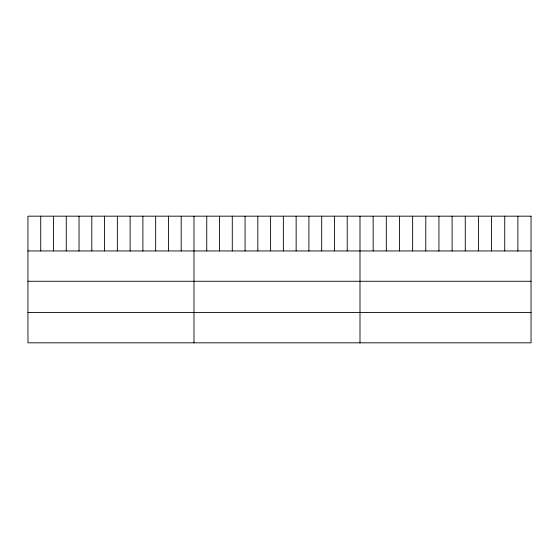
<?xml version="1.0" encoding="UTF-8"?>
<svg xmlns="http://www.w3.org/2000/svg" width="559" height="559" viewBox="0 0 559 559"><rect width="100%" height="100%" fill="white"/><g stroke="black" fill="none" stroke-linecap="round" stroke-linejoin="round"><path stroke-width="0.84" d="M27.95 250.949L531.05 250.949M27.95 281.268L531.05 281.268M27.95 312.509L531.05 312.509M517.893 216.172L517.893 250.949M504.735 216.172L504.735 250.949M491.578 216.172L491.578 250.949M478.42 216.172L478.42 250.949M465.263 216.172L465.263 250.949M452.105 216.172L452.105 250.949M438.941 216.172L438.941 250.949M425.783 216.172L425.783 250.949M412.626 216.172L412.626 250.949M399.468 216.172L399.468 250.949M386.311 216.172L386.311 250.949M373.153 216.172L373.153 250.949M359.996 216.172L359.996 342.828M347.223 216.172L347.223 250.949M334.457 216.172L334.457 250.949M321.684 216.172L321.684 250.949M308.91 216.172L308.91 250.949M296.144 216.172L296.144 250.949M283.371 216.172L283.371 250.949M270.598 216.172L270.598 250.949M257.825 216.172L257.825 250.949M245.059 216.172L245.059 250.949M232.285 216.172L232.285 250.949M219.512 216.172L219.512 250.949M206.746 216.172L206.746 250.949M193.973 216.172L193.973 342.828M181.2 216.172L181.2 250.949M168.434 216.172L168.434 250.949M155.661 216.172L155.661 250.949M142.887 216.172L142.887 250.949M130.121 216.172L130.121 250.949M117.348 216.172L117.348 250.949M104.575 216.172L104.575 250.949M91.802 216.172L91.802 250.949M79.036 216.172L79.036 250.949M66.262 216.172L66.262 250.949M53.489 216.172L53.489 250.949M40.723 216.172L40.723 250.949M531.05 216.172L27.95 216.172L27.95 342.828L531.05 342.828L531.05 216.172"/></g></svg>
